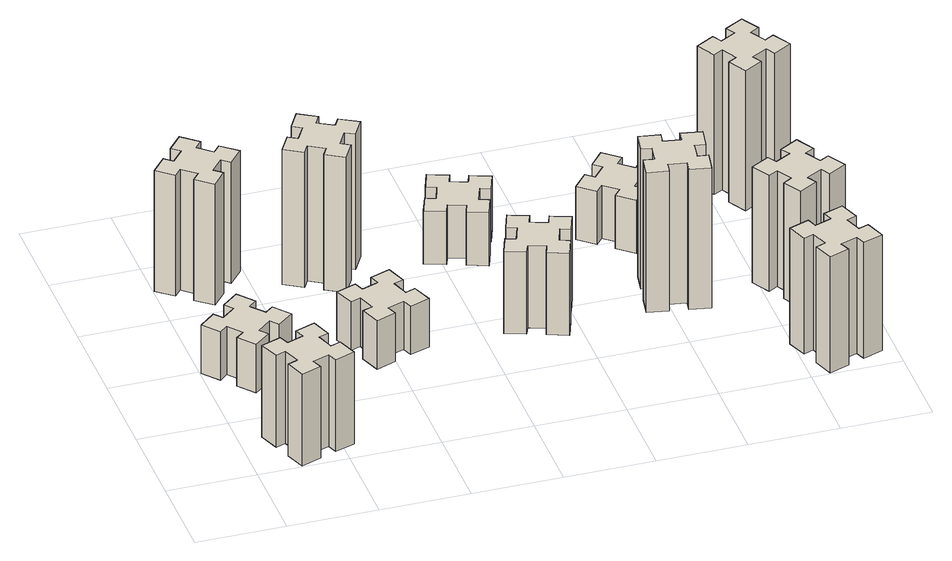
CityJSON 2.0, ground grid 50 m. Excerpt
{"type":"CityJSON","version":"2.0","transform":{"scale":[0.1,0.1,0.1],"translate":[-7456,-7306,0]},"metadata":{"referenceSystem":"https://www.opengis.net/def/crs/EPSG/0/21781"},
"CityObjects":{
"building1":{"type":"Building","attributes":{"class":"1000","function":"1000","usage":"1000","yearOfConstruction":2016,"roofType":"1000","measuredHeight":57,"storeysAboveGround":30,"storeysBelowGround":0},"geometry":[{"type":"Solid","lod":"1","boundaries":[[[[0,1,2,3,4,5,6,7,8,9,10,11,12,13,14,15,16,17,18,19]],[[17,16,20,21]],[[16,15,22,20]],[[15,14,23,22]],[[14,13,24,23]],[[13,12,25,24]],[[12,11,26,25]],[[11,10,27,26]],[[10,9,28,27]],[[9,8,29,28]],[[8,7,30,29]],[[7,6,31,30]],[[6,5,32,31]],[[5,4,33,32]],[[4,3,34,33]],[[3,2,35,34]],[[2,1,36,35]],[[1,0,37,36]],[[0,19,38,37]],[[19,18,39,38]],[[18,17,21,39]],[[24,25,26,27,28,29,30,31,32,33,34,35,36,37,38,39,21,20,22,23]]]]}]},
"building2":{"type":"Building","attributes":{"class":"1000","function":"1000","usage":"1000","yearOfConstruction":2016,"roofType":"1000","measuredHeight":30,"storeysAboveGround":30,"storeysBelowGround":0},"geometry":[{"type":"Solid","lod":"1","boundaries":[[[[40,41,42,43,44,45,46,47,48,49,50,51,52,53,54,55,56,57,58,59]],[[57,56,60,61]],[[56,55,62,60]],[[55,54,63,62]],[[54,53,64,63]],[[53,52,65,64]],[[52,51,66,65]],[[51,50,67,66]],[[50,49,68,67]],[[49,48,69,68]],[[48,47,70,69]],[[47,46,71,70]],[[46,45,72,71]],[[45,44,73,72]],[[44,43,74,73]],[[43,42,75,74]],[[42,41,76,75]],[[41,40,77,76]],[[40,59,78,77]],[[59,58,79,78]],[[58,57,61,79]],[[64,65,66,67,68,69,70,71,72,73,74,75,76,77,78,79,61,60,62,63]]]]}]},
"building3":{"type":"Building","attributes":{"class":"1000","function":"1000","usage":"1000","yearOfConstruction":2016,"roofType":"1000","measuredHeight":75,"storeysAboveGround":30,"storeysBelowGround":0},"geometry":[{"type":"Solid","lod":"1","boundaries":[[[[80,81,82,83,84,85,86,87,88,89,90,91,92,93,94,95,96,97,98,99]],[[97,96,100,101]],[[96,95,102,100]],[[95,94,103,102]],[[94,93,104,103]],[[93,92,105,104]],[[92,91,106,105]],[[91,90,107,106]],[[90,89,108,107]],[[89,88,109,108]],[[88,87,110,109]],[[87,86,111,110]],[[86,85,112,111]],[[85,84,113,112]],[[84,83,114,113]],[[83,82,115,114]],[[82,81,116,115]],[[81,80,117,116]],[[80,99,118,117]],[[99,98,119,118]],[[98,97,101,119]],[[104,105,106,107,108,109,110,111,112,113,114,115,116,117,118,119,101,100,102,103]]]]}]},
"building4":{"type":"Building","attributes":{"class":"1000","function":"1000","usage":"1000","yearOfConstruction":2016,"roofType":"1000","measuredHeight":30,"storeysAboveGround":30,"storeysBelowGround":0},"geometry":[{"type":"Solid","lod":"1","boundaries":[[[[120,121,122,123,124,125,126,127,128,129,130,131,132,133,134,135,136,137,138,139]],[[137,136,140,141]],[[136,135,142,140]],[[135,134,143,142]],[[134,133,144,143]],[[133,132,145,144]],[[132,131,146,145]],[[131,130,147,146]],[[130,129,148,147]],[[129,128,149,148]],[[128,127,150,149]],[[127,126,151,150]],[[126,125,152,151]],[[125,124,153,152]],[[124,123,154,153]],[[123,122,155,154]],[[122,121,156,155]],[[121,120,157,156]],[[120,139,158,157]],[[139,138,159,158]],[[138,137,141,159]],[[144,145,146,147,148,149,150,151,152,153,154,155,156,157,158,159,141,140,142,143]]]]}]},
"building5":{"type":"Building","attributes":{"class":"1000","function":"1000","usage":"1000","yearOfConstruction":2016,"roofType":"1000","measuredHeight":84,"storeysAboveGround":30,"storeysBelowGround":0},"geometry":[{"type":"Solid","lod":"1","boundaries":[[[[160,161,162,163,164,165,166,167,168,169,170,171,172,173,174,175,176,177,178,179]],[[177,176,180,181]],[[176,175,182,180]],[[175,174,183,182]],[[174,173,184,183]],[[173,172,185,184]],[[172,171,186,185]],[[171,170,187,186]],[[170,169,188,187]],[[169,168,189,188]],[[168,167,190,189]],[[167,166,191,190]],[[166,165,192,191]],[[165,164,193,192]],[[164,163,194,193]],[[163,162,195,194]],[[162,161,196,195]],[[161,160,197,196]],[[160,179,198,197]],[[179,178,199,198]],[[178,177,181,199]],[[184,185,186,187,188,189,190,191,192,193,194,195,196,197,198,199,181,180,182,183]]]]}]},
"building6":{"type":"Building","attributes":{"class":"1000","function":"1000","usage":"1000","yearOfConstruction":2016,"roofType":"1000","measuredHeight":51,"storeysAboveGround":30,"storeysBelowGround":0},"geometry":[{"type":"Solid","lod":"1","boundaries":[[[[200,201,202,203,204,205,206,207,208,209,210,211,212,213,214,215,216,217,218,219]],[[217,216,220,221]],[[216,215,222,220]],[[215,214,223,222]],[[214,213,224,223]],[[213,212,225,224]],[[212,211,226,225]],[[211,210,227,226]],[[210,209,228,227]],[[209,208,229,228]],[[208,207,230,229]],[[207,206,231,230]],[[206,205,232,231]],[[205,204,233,232]],[[204,203,234,233]],[[203,202,235,234]],[[202,201,236,235]],[[201,200,237,236]],[[200,219,238,237]],[[219,218,239,238]],[[218,217,221,239]],[[224,225,226,227,228,229,230,231,232,233,234,235,236,237,238,239,221,220,222,223]]]]}]},
"building7":{"type":"Building","attributes":{"class":"1000","function":"1000","usage":"1000","yearOfConstruction":2016,"roofType":"1000","measuredHeight":33,"storeysAboveGround":30,"storeysBelowGround":0},"geometry":[{"type":"Solid","lod":"1","boundaries":[[[[240,241,242,243,244,245,246,247,248,249,250,251,252,253,254,255,256,257,258,259]],[[257,256,260,261]],[[256,255,262,260]],[[255,254,263,262]],[[254,253,264,263]],[[253,252,265,264]],[[252,251,266,265]],[[251,250,267,266]],[[250,249,268,267]],[[249,248,269,268]],[[248,247,270,269]],[[247,246,271,270]],[[246,245,272,271]],[[245,244,273,272]],[[244,243,274,273]],[[243,242,275,274]],[[242,241,276,275]],[[241,240,277,276]],[[240,259,278,277]],[[259,258,279,278]],[[258,257,261,279]],[[264,265,266,267,268,269,270,271,272,273,274,275,276,277,278,279,261,260,262,263]]]]}]},
"building8":{"type":"Building","attributes":{"class":"1000","function":"1000","usage":"1000","yearOfConstruction":2016,"roofType":"1000","measuredHeight":87,"storeysAboveGround":30,"storeysBelowGround":0},"geometry":[{"type":"Solid","lod":"1","boundaries":[[[[280,281,282,283,284,285,286,287,288,289,290,291,292,293,294,295,296,297,298,299]],[[297,296,300,301]],[[296,295,302,300]],[[295,294,303,302]],[[294,293,304,303]],[[293,292,305,304]],[[292,291,306,305]],[[291,290,307,306]],[[290,289,308,307]],[[289,288,309,308]],[[288,287,310,309]],[[287,286,311,310]],[[286,285,312,311]],[[285,284,313,312]],[[284,283,314,313]],[[283,282,315,314]],[[282,281,316,315]],[[281,280,317,316]],[[280,299,318,317]],[[299,298,319,318]],[[298,297,301,319]],[[304,305,306,307,308,309,310,311,312,313,314,315,316,317,318,319,301,300,302,303]]]]}]},
"building9":{"type":"Building","attributes":{"class":"1000","function":"1000","usage":"1000","yearOfConstruction":2016,"roofType":"1000","measuredHeight":33,"storeysAboveGround":30,"storeysBelowGround":0},"geometry":[{"type":"Solid","lod":"1","boundaries":[[[[320,321,322,323,324,325,326,327,328,329,330,331,332,333,334,335,336,337,338,339]],[[337,336,340,341]],[[336,335,342,340]],[[335,334,343,342]],[[334,333,344,343]],[[333,332,345,344]],[[332,331,346,345]],[[331,330,347,346]],[[330,329,348,347]],[[329,328,349,348]],[[328,327,350,349]],[[327,326,351,350]],[[326,325,352,351]],[[325,324,353,352]],[[324,323,354,353]],[[323,322,355,354]],[[322,321,356,355]],[[321,320,357,356]],[[320,339,358,357]],[[339,338,359,358]],[[338,337,341,359]],[[344,345,346,347,348,349,350,351,352,353,354,355,356,357,358,359,341,340,342,343]]]]}]},
"building10":{"type":"Building","attributes":{"class":"1000","function":"1000","usage":"1000","yearOfConstruction":2016,"roofType":"1000","measuredHeight":72,"storeysAboveGround":30,"storeysBelowGround":0},"geometry":[{"type":"Solid","lod":"1","boundaries":[[[[360,361,362,363,364,365,366,367,368,369,370,371,372,373,374,375,376,377,378,379]],[[377,376,380,381]],[[376,375,382,380]],[[375,374,383,382]],[[374,373,384,383]],[[373,372,385,384]],[[372,371,386,385]],[[371,370,387,386]],[[370,369,388,387]],[[369,368,389,388]],[[368,367,390,389]],[[367,366,391,390]],[[366,365,392,391]],[[365,364,393,392]],[[364,363,394,393]],[[363,362,395,394]],[[362,361,396,395]],[[361,360,397,396]],[[360,379,398,397]],[[379,378,399,398]],[[378,377,381,399]],[[384,385,386,387,388,389,390,391,392,393,394,395,396,397,398,399,381,380,382,383]]]]}]},
"building11":{"type":"Building","attributes":{"class":"1000","function":"1000","usage":"1000","yearOfConstruction":2016,"roofType":"1000","measuredHeight":72,"storeysAboveGround":30,"storeysBelowGround":0},"geometry":[{"type":"Solid","lod":"1","boundaries":[[[[400,401,402,403,404,405,406,407,408,409,410,411,412,413,414,415,416,417,418,419]],[[417,416,420,421]],[[416,415,422,420]],[[415,414,423,422]],[[414,413,424,423]],[[413,412,425,424]],[[412,411,426,425]],[[411,410,427,426]],[[410,409,428,427]],[[409,408,429,428]],[[408,407,430,429]],[[407,406,431,430]],[[406,405,432,431]],[[405,404,433,432]],[[404,403,434,433]],[[403,402,435,434]],[[402,401,436,435]],[[401,400,437,436]],[[400,419,438,437]],[[419,418,439,438]],[[418,417,421,439]],[[424,425,426,427,428,429,430,431,432,433,434,435,436,437,438,439,421,420,422,423]]]]}]},
"building12":{"type":"Building","attributes":{"class":"1000","function":"1000","usage":"1000","yearOfConstruction":2016,"roofType":"1000","measuredHeight":87,"storeysAboveGround":30,"storeysBelowGround":0},"geometry":[{"type":"Solid","lod":"1","boundaries":[[[[440,441,442,443,444,445,446,447,448,449,450,451,452,453,454,455,456,457,458,459]],[[457,456,460,461]],[[456,455,462,460]],[[455,454,463,462]],[[454,453,464,463]],[[453,452,465,464]],[[452,451,466,465]],[[451,450,467,466]],[[450,449,468,467]],[[449,448,469,468]],[[448,447,470,469]],[[447,446,471,470]],[[446,445,472,471]],[[445,444,473,472]],[[444,443,474,473]],[[443,442,475,474]],[[442,441,476,475]],[[441,440,477,476]],[[440,459,478,477]],[[459,458,479,478]],[[458,457,461,479]],[[464,465,466,467,468,469,470,471,472,473,474,475,476,477,478,479,461,460,462,463]]]]}]}
},
"vertices":[
[466,216,0],[432,310,0],[488,330,0],[447,443,0],[334,402,0],[355,346,0],[261,312,0],[240,368,0],[127,327,0],[169,214,0],[225,235,0],[259,141,0],[203,120,0],[244,7,0],[357,49,0],[336,105,0],[430,139,0],[450,83,0],[563,124,0],[522,237,0],[430,139,570],[450,83,570],[336,105,570],[357,49,570],[244,7,570],[203,120,570],[259,141,570],[225,235,570],[169,214,570],[127,327,570],[240,368,570],[261,312,570],[355,346,570],[334,402,570],[447,443,570],[488,330,570],[432,310,570],[466,216,570],[522,237,570],[563,124,570],
[213,1082,0],[136,1017,0],[98,1063,0],[6,986,0],[83,894,0],[129,933,0],[193,856,0],[147,818,0],[224,726,0],[316,803,0],[278,849,0],[354,913,0],[393,867,0],[485,944,0],[408,1036,0],[362,998,0],[297,1074,0],[343,1113,0],[266,1205,0],[174,1128,0],[297,1074,300],[343,1113,300],[362,998,300],[408,1036,300],[485,944,300],[393,867,300],[354,913,300],[278,849,300],[316,803,300],[224,726,300],[147,818,300],[193,856,300],[129,933,300],[83,894,300],[6,986,300],[98,1063,300],[136,1017,300],[213,1082,300],[174,1128,300],[266,1205,300],
[354,1857,0],[278,1922,0],[316,1968,0],[224,2045,0],[147,1953,0],[193,1914,0],[129,1838,0],[83,1876,0],[6,1784,0],[98,1707,0],[136,1753,0],[213,1689,0],[174,1643,0],[266,1566,0],[343,1658,0],[297,1696,0],[362,1773,0],[408,1734,0],[485,1826,0],[393,1903,0],[362,1773,750],[408,1734,750],[297,1696,750],[343,1658,750],[266,1566,750],[174,1643,750],[213,1689,750],[136,1753,750],[98,1707,750],[6,1784,750],[83,1876,750],[129,1838,750],[193,1914,750],[147,1953,750],[224,2045,750],[316,1968,750],[278,1922,750],[354,1857,750],[393,1903,750],[485,1826,750],
[976,845,0],[1070,879,0],[1090,823,0],[1203,864,0],[1162,977,0],[1106,956,0],[1072,1050,0],[1128,1070,0],[1087,1183,0],[974,1142,0],[995,1086,0],[901,1052,0],[880,1108,0],[767,1067,0],[809,954,0],[865,975,0],[899,881,0],[843,860,0],[884,747,0],[997,789,0],[899,881,300],[843,860,300],[865,975,300],[809,954,300],[767,1067,300],[880,1108,300],[901,1052,300],[995,1086,300],[974,1142,300],[1087,1183,300],[1128,1070,300],[1072,1050,300],[1106,956,300],[1162,977,300],[1203,864,300],[1090,823,300],[1070,879,300],[976,845,300],[997,789,300],[884,747,300],
[787,1635,0],[874,1585,0],[844,1533,0],[948,1473,0],[1008,1577,0],[956,1607,0],[1006,1694,0],[1058,1664,0],[1118,1768,0],[1014,1828,0],[984,1776,0],[897,1826,0],[927,1878,0],[823,1938,0],[763,1834,0],[815,1804,0],[765,1717,0],[713,1747,0],[653,1643,0],[757,1583,0],[765,1717,840],[713,1747,840],[815,1804,840],[763,1834,840],[823,1938,840],[927,1878,840],[897,1826,840],[984,1776,840],[1014,1828,840],[1118,1768,840],[1058,1664,840],[1006,1694,840],[956,1607,840],[1008,1577,840],[948,1473,840],[844,1533,840],[874,1585,840],[787,1635,840],[757,1583,840],[653,1643,840],
[1910,1052,0],[1816,1086,0],[1837,1142,0],[1724,1183,0],[1683,1070,0],[1739,1050,0],[1705,956,0],[1649,977,0],[1607,864,0],[1720,823,0],[1741,879,0],[1835,845,0],[1814,789,0],[1927,747,0],[1968,860,0],[1912,881,0],[1946,975,0],[2002,954,0],[2043,1067,0],[1930,1108,0],[1946,975,510],[2002,954,510],[1912,881,510],[1968,860,510],[1927,747,510],[1814,789,510],[1835,845,510],[1741,879,510],[1720,823,510],[1607,864,510],[1649,977,510],[1705,956,510],[1739,1050,510],[1683,1070,510],[1724,1183,510],[1837,1142,510],[1816,1086,510],[1910,1052,510],[1930,1108,510],[2043,1067,510],
[1541,1619,0],[1635,1585,0],[1614,1529,0],[1727,1487,0],[1768,1600,0],[1712,1621,0],[1746,1715,0],[1802,1694,0],[1843,1807,0],[1730,1848,0],[1710,1792,0],[1616,1826,0],[1637,1882,0],[1524,1923,0],[1483,1810,0],[1539,1790,0],[1505,1696,0],[1449,1717,0],[1407,1604,0],[1520,1563,0],[1505,1696,330],[1449,1717,330],[1539,1790,330],[1483,1810,330],[1524,1923,330],[1637,1882,330],[1616,1826,330],[1710,1792,330],[1730,1848,330],[1843,1807,330],[1802,1694,330],[1746,1715,330],[1712,1621,330],[1768,1600,330],[1727,1487,330],[1614,1529,330],[1635,1585,330],[1541,1619,330],[1520,1563,330],[1407,1604,330],
[2497,866,0],[2595,848,0],[2585,789,0],[2703,768,0],[2724,887,0],[2665,897,0],[2682,995,0],[2741,985,0],[2762,1103,0],[2644,1124,0],[2634,1065,0],[2535,1082,0],[2546,1141,0],[2427,1162,0],[2407,1044,0],[2466,1034,0],[2448,935,0],[2389,946,0],[2368,827,0],[2487,807,0],[2448,935,870],[2389,946,870],[2466,1034,870],[2407,1044,870],[2427,1162,870],[2546,1141,870],[2535,1082,870],[2634,1065,870],[2644,1124,870],[2762,1103,870],[2741,985,870],[2682,995,870],[2665,897,870],[2724,887,870],[2703,768,870],[2585,789,870],[2595,848,870],[2497,866,870],[2487,807,870],[2368,827,870],
[2413,1714,0],[2349,1638,0],[2303,1676,0],[2226,1584,0],[2318,1507,0],[2356,1553,0],[2433,1489,0],[2394,1443,0],[2486,1366,0],[2563,1458,0],[2517,1496,0],[2582,1573,0],[2628,1534,0],[2705,1626,0],[2613,1703,0],[2574,1657,0],[2498,1722,0],[2536,1768,0],[2444,1845,0],[2367,1753,0],[2498,1722,330],[2536,1768,330],[2574,1657,330],[2613,1703,330],[2705,1626,330],[2628,1534,330],[2582,1573,330],[2517,1496,330],[2563,1458,330],[2486,1366,330],[2394,1443,330],[2433,1489,330],[2356,1553,330],[2318,1507,330],[2226,1584,330],[2303,1676,330],[2349,1638,330],[2413,1714,330],[2367,1753,330],[2444,1845,330],
[3085,235,0],[3119,141,0],[3063,120,0],[3104,7,0],[3217,49,0],[3196,105,0],[3290,139,0],[3310,83,0],[3423,124,0],[3382,237,0],[3326,216,0],[3292,310,0],[3348,330,0],[3307,443,0],[3194,402,0],[3215,346,0],[3121,312,0],[3100,368,0],[2987,327,0],[3029,214,0],[3121,312,720],[3100,368,720],[3215,346,720],[3194,402,720],[3307,443,720],[3348,330,720],[3292,310,720],[3326,216,720],[3382,237,720],[3423,124,720],[3310,83,720],[3290,139,720],[3196,105,720],[3217,49,720],[3104,7,720],[3063,120,720],[3119,141,720],[3085,235,720],[3029,214,720],[2987,327,720],
[3326,877,0],[3276,964,0],[3328,994,0],[3268,1098,0],[3164,1038,0],[3194,986,0],[3107,936,0],[3077,988,0],[2973,928,0],[3033,824,0],[3085,854,0],[3135,767,0],[3083,737,0],[3143,633,0],[3247,693,0],[3217,745,0],[3304,795,0],[3334,743,0],[3438,803,0],[3378,907,0],[3304,795,720],[3334,743,720],[3217,745,720],[3247,693,720],[3143,633,720],[3083,737,720],[3135,767,720],[3085,854,720],[3033,824,720],[2973,928,720],[3077,988,720],[3107,936,720],[3194,986,720],[3164,1038,720],[3268,1098,720],[3328,994,720],[3276,964,720],[3326,877,720],[3378,907,720],[3438,803,720],
[3326,1817,0],[3276,1904,0],[3328,1934,0],[3268,2038,0],[3164,1978,0],[3194,1926,0],[3107,1876,0],[3077,1928,0],[2973,1868,0],[3033,1764,0],[3085,1794,0],[3135,1707,0],[3083,1677,0],[3143,1573,0],[3247,1633,0],[3217,1685,0],[3304,1735,0],[3334,1683,0],[3438,1743,0],[3378,1847,0],[3304,1735,870],[3334,1683,870],[3217,1685,870],[3247,1633,870],[3143,1573,870],[3083,1677,870],[3135,1707,870],[3085,1794,870],[3033,1764,870],[2973,1868,870],[3077,1928,870],[3107,1876,870],[3194,1926,870],[3164,1978,870],[3268,2038,870],[3328,1934,870],[3276,1904,870],[3326,1817,870],[3378,1847,870],[3438,1743,870]
]}
